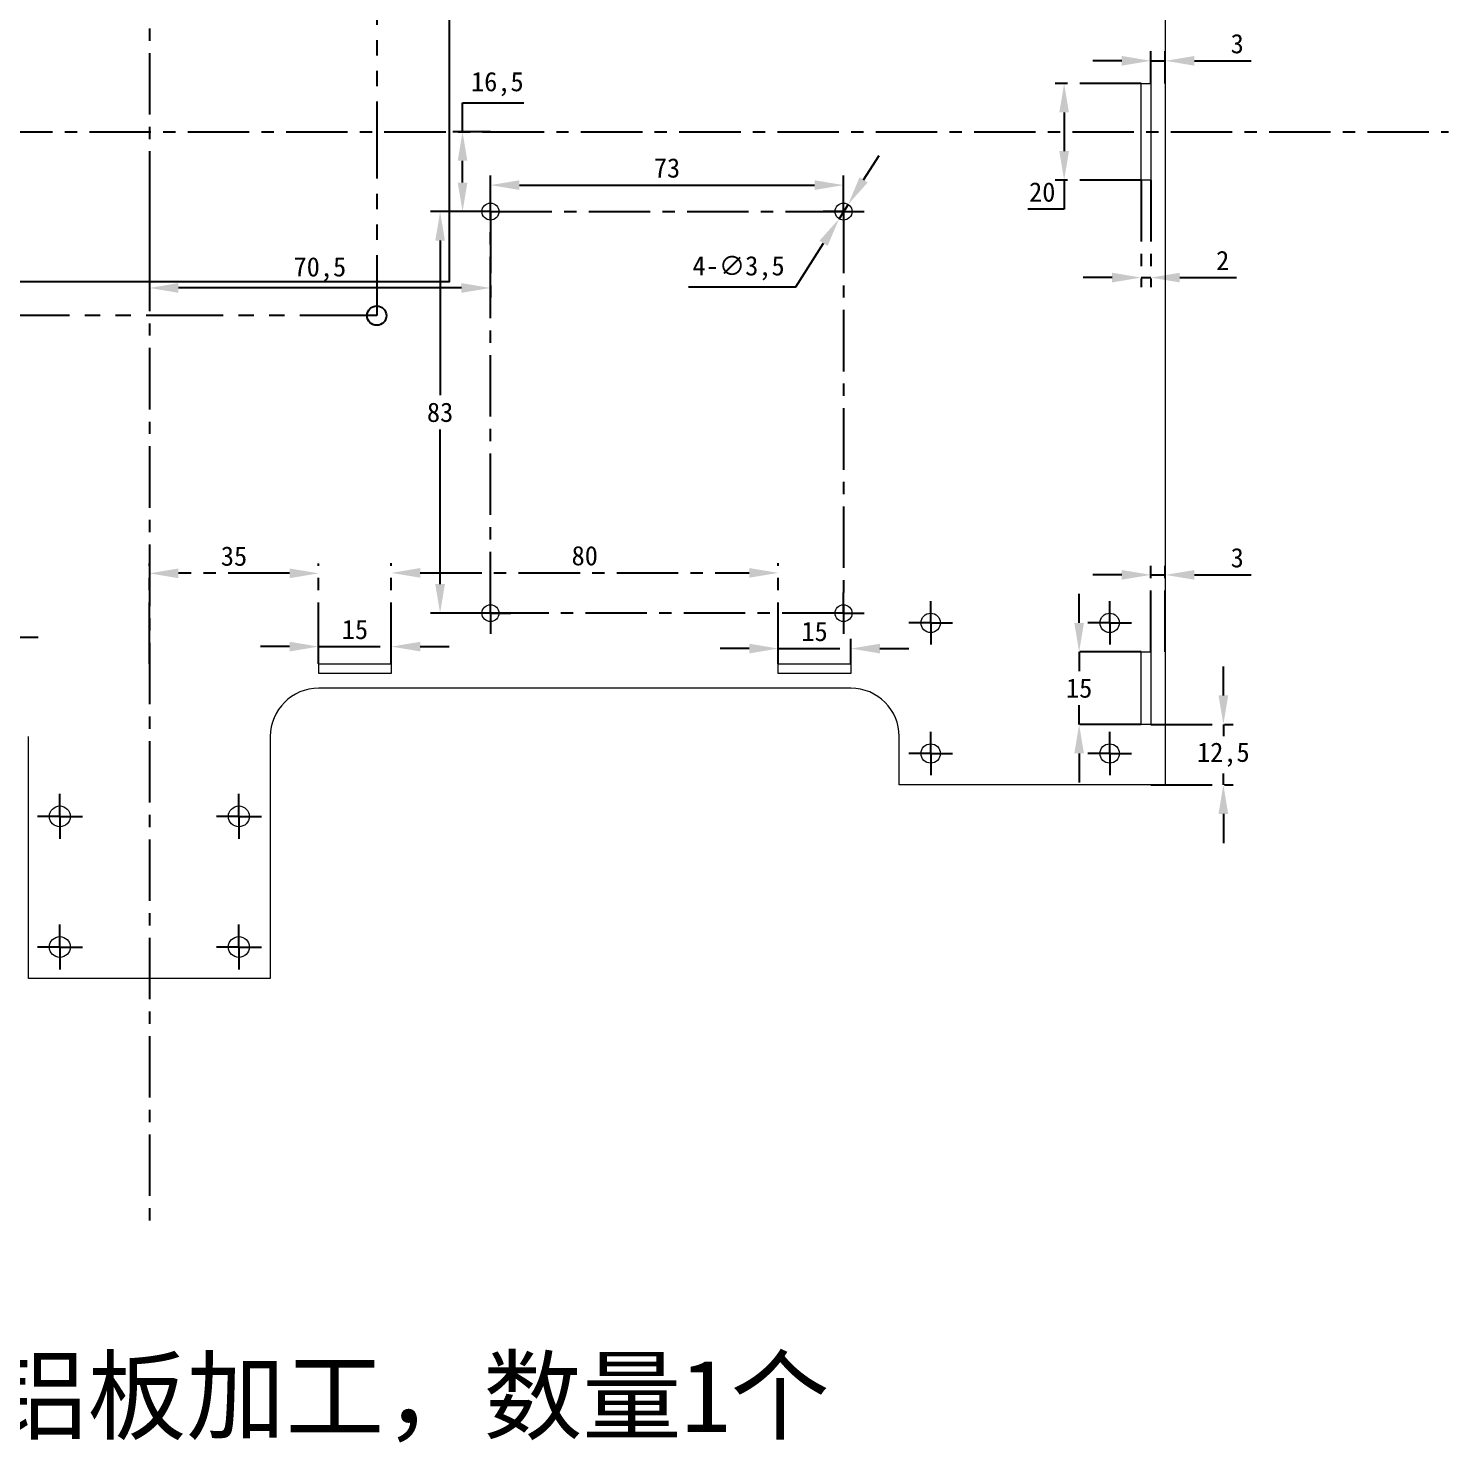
# Model space of a CAD drawing. Header units: millimetres. Extents: x -1259 to 2179, y 223 to 757.
# Drawn here: x 350 to 643.5, y 225.2 to 517.5 of the extents above; entities that cross this region are included whole.
import ezdxf

# ---------------------------------------------------------------- set-up
doc = ezdxf.new("R2010")
doc.units = ezdxf.units.MM
doc.header["$PDSIZE"] = -1
doc.linetypes.add('CENTERX2', pattern=[20.32, 12.7, -2.54, 2.54, -2.54])
doc.linetypes.add('PHANTOM2', pattern=[31.75, 15.875, -3.175, 3.175, -3.175, 3.175, -3.175])
doc.layers.add('10', color=7, linetype='Continuous')
doc.dimstyles.new('ISO-25', dxfattribs={"dimtxt": 2.5, "dimasz": 2.5, "dimexe": 1.25, "dimexo": 0.625, "dimtad": 1, "dimtxsty": 'Standard', "dimcen": 2.5, "dimadec": 0, "dimazin": 0, "dimtfac": 1, "dimtmove": 0, "dimatfit": 3, "dimfxl": 1, "dimarcsym": 0})

# ---------------------------------------------------------------- blocks, each defined once
blk = doc.blocks.new('SW_CENTERMARKSYMBOL_0')
at = {"layer": '10', "color": 0}
for p, q in [((0, 2.5), (0, 4.5)), ((-2.5, 0), (-4.5, 0)), ((0, 0), (-2.5, 0)), ((0, 0), (0, 2.5)), ((0, 0), (0, -2.5)), ((0, 0), (2.5, 0)), ((2.5, 0), (4.5, 0)), ((0, -2.5), (0, -4.5))]:
    blk.add_line(p, q, dxfattribs=at)
blk = doc.blocks.new('SW_CENTERMARKSYMBOL_1')
at = {"layer": '10', "color": 0}
for p, q in [((0, 2.5), (0, 4.5)), ((-2.5, 0), (-4.5, 0)), ((0, 0), (-2.5, 0)), ((0, 0), (0, 2.5)), ((0, 0), (0, -2.5)), ((0, 0), (2.5, 0)), ((2.5, 0), (4.5, 0)), ((0, -2.5), (0, -4.5))]:
    blk.add_line(p, q, dxfattribs=at)
blk = doc.blocks.new('SW_CENTERMARKSYMBOL_2')
at = {"layer": '10', "color": 0}
for p, q in [((0, 2.5), (0, 4.5)), ((-2.5, 0), (-4.5, 0)), ((0, 0), (-2.5, 0)), ((0, 0), (0, 2.5)), ((0, 0), (0, -2.5)), ((0, 0), (2.5, 0)), ((2.5, 0), (4.5, 0)), ((0, -2.5), (0, -4.5))]:
    blk.add_line(p, q, dxfattribs=at)
blk = doc.blocks.new('SW_CENTERMARKSYMBOL_3')
at = {"layer": '10', "color": 0}
for p, q in [((0, 2.5), (0, 4.5)), ((-2.5, 0), (-4.5, 0)), ((0, 0), (-2.5, 0)), ((0, 0), (0, 2.5)), ((0, 0), (0, -2.5)), ((0, 0), (2.5, 0)), ((2.5, 0), (4.5, 0)), ((0, -2.5), (0, -4.5))]:
    blk.add_line(p, q, dxfattribs=at)
blk = doc.blocks.new('SW_CENTERMARKSYMBOL_16')
at = {"layer": '10', "color": 0}
for p, q in [((0, 2.5), (0, 4.65)), ((-2.5, 0), (-4.65, 0)), ((0, 0), (-2.5, 0)), ((0, 0), (0, 2.5)), ((0, 0), (0, -2.5)), ((0, 0), (2.5, 0)), ((2.5, 0), (4.65, 0)), ((0, -2.5), (0, -4.65))]:
    blk.add_line(p, q, dxfattribs=at)
blk = doc.blocks.new('SW_CENTERMARKSYMBOL_17')
at = {"layer": '10', "color": 0}
for p, q in [((0, 2.5), (0, 4.65)), ((-2.5, 0), (-4.65, 0)), ((0, 0), (-2.5, 0)), ((0, 0), (0, 2.5)), ((0, 0), (0, -2.5)), ((0, 0), (2.5, 0)), ((2.5, 0), (4.65, 0)), ((0, -2.5), (0, -4.65))]:
    blk.add_line(p, q, dxfattribs=at)
blk = doc.blocks.new('SW_CENTERMARKSYMBOL_18')
at = {"layer": '10', "color": 0}
for p, q in [((0, 2.5), (0, 4.65)), ((-2.5, 0), (-4.65, 0)), ((0, 0), (-2.5, 0)), ((0, 0), (0, 2.5)), ((0, 0), (0, -2.5)), ((0, 0), (2.5, 0)), ((2.5, 0), (4.65, 0)), ((0, -2.5), (0, -4.65))]:
    blk.add_line(p, q, dxfattribs=at)
blk = doc.blocks.new('SW_CENTERMARKSYMBOL_19')
at = {"layer": '10', "color": 0}
for p, q in [((0, 2.5), (0, 4.65)), ((-2.5, 0), (-4.65, 0)), ((0, 0), (-2.5, 0)), ((0, 0), (0, 2.5)), ((0, 0), (0, -2.5)), ((0, 0), (2.5, 0)), ((2.5, 0), (4.65, 0)), ((0, -2.5), (0, -4.65))]:
    blk.add_line(p, q, dxfattribs=at)
blk = doc.blocks.new('SW_CENTERMARKSYMBOL_40')
at = {"layer": '10', "color": 0}
for p, q in [((0, 2.5), (0, 4.25)), ((-2.5, 0), (-4.25, 0)), ((0, 0), (-2.5, 0)), ((0, 0), (0, 2.5)), ((0, 0), (0, -2.5)), ((0, 0), (2.5, 0)), ((2.5, 0), (4.25, 0)), ((0, -2.5), (0, -4.25))]:
    blk.add_line(p, q, dxfattribs=at)
blk = doc.blocks.new('SW_CENTERMARKSYMBOL_41')
at = {"layer": '10', "color": 0}
for p, q in [((0, 2.5), (0, 4.25)), ((-2.5, 0), (-4.25, 0)), ((0, 0), (-2.5, 0)), ((0, 0), (0, 2.5)), ((0, 0), (0, -2.5)), ((0, 0), (2.5, 0)), ((2.5, 0), (4.25, 0)), ((0, -2.5), (0, -4.25))]:
    blk.add_line(p, q, dxfattribs=at)
blk = doc.blocks.new('SW_CENTERMARKSYMBOL_42')
at = {"layer": '10', "color": 0}
for p, q in [((0, 2.5), (0, 4.25)), ((-2.5, 0), (-4.25, 0)), ((0, 0), (-2.5, 0)), ((0, 0), (0, 2.5)), ((0, 0), (0, -2.5)), ((0, 0), (2.5, 0)), ((2.5, 0), (4.25, 0)), ((0, -2.5), (0, -4.25))]:
    blk.add_line(p, q, dxfattribs=at)
blk = doc.blocks.new('SW_CENTERMARKSYMBOL_43')
at = {"layer": '10', "color": 0}
for p, q in [((0, 2.5), (0, 4.25)), ((-2.5, 0), (-4.25, 0)), ((0, 0), (-2.5, 0)), ((0, 0), (0, 2.5)), ((0, 0), (0, -2.5)), ((0, 0), (2.5, 0)), ((2.5, 0), (4.25, 0)), ((0, -2.5), (0, -4.25))]:
    blk.add_line(p, q, dxfattribs=at)
blk = doc.blocks.new('SW_CENTERMARKSYMBOL_44')
at = {"layer": '10', "color": 0}
for p, q in [((0, 2.5), (0, 4.5)), ((-2.5, 0), (-4.5, 0)), ((0, 0), (-2.5, 0)), ((0, 0), (0, 2.5)), ((0, 0), (0, -2.5)), ((0, 0), (2.5, 0)), ((2.5, 0), (4.5, 0)), ((0, -2.5), (0, -4.5))]:
    blk.add_line(p, q, dxfattribs=at)
blk = doc.blocks.new('SW_CENTERMARKSYMBOL_45')
at = {"layer": '10', "color": 0}
for p, q in [((0, 2.5), (0, 4.5)), ((-2.5, 0), (-4.5, 0)), ((0, 0), (-2.5, 0)), ((0, 0), (0, 2.5)), ((0, 0), (0, -2.5)), ((0, 0), (2.5, 0)), ((2.5, 0), (4.5, 0)), ((0, -2.5), (0, -4.5))]:
    blk.add_line(p, q, dxfattribs=at)
blk = doc.blocks.new('SW_CENTERMARKSYMBOL_46')
at = {"layer": '10', "color": 0}
for p, q in [((0, 2.5), (0, 4.5)), ((-2.5, 0), (-4.5, 0)), ((0, 0), (-2.5, 0)), ((0, 0), (0, 2.5)), ((0, 0), (0, -2.5)), ((0, 0), (2.5, 0)), ((2.5, 0), (4.5, 0)), ((0, -2.5), (0, -4.5))]:
    blk.add_line(p, q, dxfattribs=at)
blk = doc.blocks.new('SW_CENTERMARKSYMBOL_47')
at = {"layer": '10', "color": 0}
for p, q in [((0, 2.5), (0, 4.5)), ((-2.5, 0), (-4.5, 0)), ((0, 0), (-2.5, 0)), ((0, 0), (0, 2.5)), ((0, 0), (0, -2.5)), ((0, 0), (2.5, 0)), ((2.5, 0), (4.5, 0)), ((0, -2.5), (0, -4.5))]:
    blk.add_line(p, q, dxfattribs=at)
blk = doc.blocks.new('SW_CENTERMARKSYMBOL_60')
at = {"layer": '10', "color": 0}
for p, q in [((0, 2.5), (0, 4.65)), ((-2.5, 0), (-4.65, 0)), ((0, 0), (-2.5, 0)), ((0, 0), (0, 2.5)), ((0, 0), (0, -2.5)), ((0, 0), (2.5, 0)), ((2.5, 0), (4.65, 0)), ((0, -2.5), (0, -4.65))]:
    blk.add_line(p, q, dxfattribs=at)
blk = doc.blocks.new('SW_CENTERMARKSYMBOL_61')
at = {"layer": '10', "color": 0}
for p, q in [((0, 2.5), (0, 4.65)), ((-2.5, 0), (-4.65, 0)), ((0, 0), (-2.5, 0)), ((0, 0), (0, 2.5)), ((0, 0), (0, -2.5)), ((0, 0), (2.5, 0)), ((2.5, 0), (4.65, 0)), ((0, -2.5), (0, -4.65))]:
    blk.add_line(p, q, dxfattribs=at)
blk = doc.blocks.new('SW_CENTERMARKSYMBOL_62')
at = {"layer": '10', "color": 0}
for p, q in [((0, 2.5), (0, 4.65)), ((-2.5, 0), (-4.65, 0)), ((0, 0), (-2.5, 0)), ((0, 0), (0, 2.5)), ((0, 0), (0, -2.5)), ((0, 0), (2.5, 0)), ((2.5, 0), (4.65, 0)), ((0, -2.5), (0, -4.65))]:
    blk.add_line(p, q, dxfattribs=at)
blk = doc.blocks.new('SW_CENTERMARKSYMBOL_63')
at = {"layer": '10', "color": 0}
for p, q in [((0, 2.5), (0, 4.65)), ((-2.5, 0), (-4.65, 0)), ((0, 0), (-2.5, 0)), ((0, 0), (0, 2.5)), ((0, 0), (0, -2.5)), ((0, 0), (2.5, 0)), ((2.5, 0), (4.65, 0)), ((0, -2.5), (0, -4.65))]:
    blk.add_line(p, q, dxfattribs=at)
blk = doc.blocks.new('SW_CENTERMARKSYMBOL_84')
at = {"layer": '10', "color": 0}
for p, q in [((0, 2.5), (0, 4.25)), ((-2.5, 0), (-4.25, 0)), ((0, 0), (-2.5, 0)), ((0, 0), (0, 2.5)), ((0, 0), (0, -2.5)), ((0, 0), (2.5, 0)), ((2.5, 0), (4.25, 0)), ((0, -2.5), (0, -4.25))]:
    blk.add_line(p, q, dxfattribs=at)
blk = doc.blocks.new('SW_CENTERMARKSYMBOL_85')
at = {"layer": '10', "color": 0}
for p, q in [((0, 2.5), (0, 4.25)), ((-2.5, 0), (-4.25, 0)), ((0, 0), (-2.5, 0)), ((0, 0), (0, 2.5)), ((0, 0), (0, -2.5)), ((0, 0), (2.5, 0)), ((2.5, 0), (4.25, 0)), ((0, -2.5), (0, -4.25))]:
    blk.add_line(p, q, dxfattribs=at)
blk = doc.blocks.new('SW_CENTERMARKSYMBOL_86')
at = {"layer": '10', "color": 0}
for p, q in [((0, 2.5), (0, 4.25)), ((-2.5, 0), (-4.25, 0)), ((0, 0), (-2.5, 0)), ((0, 0), (0, 2.5)), ((0, 0), (0, -2.5)), ((0, 0), (2.5, 0)), ((2.5, 0), (4.25, 0)), ((0, -2.5), (0, -4.25))]:
    blk.add_line(p, q, dxfattribs=at)
blk = doc.blocks.new('SW_CENTERMARKSYMBOL_87')
at = {"layer": '10', "color": 0}
for p, q in [((0, 2.5), (0, 4.25)), ((-2.5, 0), (-4.25, 0)), ((0, 0), (-2.5, 0)), ((0, 0), (0, 2.5)), ((0, 0), (0, -2.5)), ((0, 0), (2.5, 0)), ((2.5, 0), (4.25, 0)), ((0, -2.5), (0, -4.25))]:
    blk.add_line(p, q, dxfattribs=at)
blk = doc.blocks.new('*D110')
at = {"color": 3, "linetype": 'CENTERX2', "lineweight": -2, "transparency": 16777216}
for p, q in [((579.96, 506.12), (562.05, 506.12)), ((564.05, 500.12), (564.05, 492.12)), ((579.96, 486.12), (562.05, 486.12)), ((564.05, 486.12), (564.05, 480.12)), ((564.05, 480.12), (556.52, 480.12))]:
    blk.add_line(p, q, dxfattribs=at)
at = {"color": 3, "linetype": 'CENTERX2', "transparency": 16777216}
for points in [[(563.05, 500.12), (565.05, 500.12), (564.05, 506.12)], [(563.05, 492.12), (565.05, 492.12), (564.05, 486.12)]]:
    blk.add_solid(points, dxfattribs=at)
at = {"layer": 'Defpoints', "color": 0, "linetype": 'CENTERX2', "transparency": 16777216}
for p in [(579.96, 506.12), (564.05, 486.12), (579.96, 486.12)]:
    blk.add_point(p, dxfattribs=at)
at = {"color": 3, "linetype": 'CENTERX2', "transparency": 16777216, "insert": (559.52, 483.65), "char_height": 4, "attachment_point": 5}
blk.add_mtext('20', dxfattribs=at)
blk = doc.blocks.new('*D111')
at = {"color": 3, "linetype": 'CENTERX2', "lineweight": -2, "transparency": 16777216}
for p, q in [((567.15, 394.62), (567.15, 400.62)), ((579.96, 388.62), (565.15, 388.62)), ((567.15, 388.62), (567.15, 384.65)), ((567.15, 373.62), (567.15, 377.6)), ((579.96, 373.62), (565.15, 373.62)), ((567.15, 367.62), (567.15, 361.62))]:
    blk.add_line(p, q, dxfattribs=at)
at = {"color": 3, "linetype": 'CENTERX2', "transparency": 16777216}
for points in [[(566.15, 394.62), (568.15, 394.62), (567.15, 388.62)], [(566.15, 367.62), (568.15, 367.62), (567.15, 373.62)]]:
    blk.add_solid(points, dxfattribs=at)
at = {"layer": 'Defpoints', "color": 0, "linetype": 'CENTERX2', "transparency": 16777216}
for p in [(579.96, 388.62), (567.15, 373.62), (579.96, 373.62)]:
    blk.add_point(p, dxfattribs=at)
at = {"color": 3, "linetype": 'CENTERX2', "transparency": 16777216, "insert": (567.15, 381.12), "char_height": 4, "attachment_point": 5}
blk.add_mtext('15', dxfattribs=at)
blk = doc.blocks.new('*D112')
at = {"color": 3, "linetype": 'CENTERX2', "lineweight": -2, "transparency": 16777216}
for p, q in [((575.96, 510.79), (569.96, 510.79)), ((581.96, 506.12), (581.96, 512.79)), ((581.96, 510.79), (584.96, 510.79)), ((584.96, 506.12), (584.96, 512.79)), ((590.96, 510.79), (602.68, 510.79))]:
    blk.add_line(p, q, dxfattribs=at)
at = {"color": 3, "linetype": 'CENTERX2', "transparency": 16777216}
for points in [[(575.96, 511.79), (575.96, 509.79), (581.96, 510.79)], [(590.96, 511.79), (590.96, 509.79), (584.96, 510.79)]]:
    blk.add_solid(points, dxfattribs=at)
at = {"layer": 'Defpoints', "color": 0, "linetype": 'CENTERX2', "transparency": 16777216}
for p in [(584.96, 510.79), (581.96, 506.12), (584.96, 506.12)]:
    blk.add_point(p, dxfattribs=at)
at = {"color": 3, "linetype": 'CENTERX2', "transparency": 16777216, "insert": (599.82, 514.31), "char_height": 4, "attachment_point": 5}
blk.add_mtext('3', dxfattribs=at)
blk = doc.blocks.new('*D113')
at = {"color": 3, "linetype": 'CENTERX2', "lineweight": -2, "transparency": 16777216}
for p, q in [((579.96, 486.12), (579.96, 463.99)), ((581.96, 486.12), (581.96, 463.99)), ((573.96, 465.99), (567.96, 465.99)), ((579.96, 465.99), (581.96, 465.99)), ((587.96, 465.99), (599.68, 465.99))]:
    blk.add_line(p, q, dxfattribs=at)
at = {"color": 3, "linetype": 'CENTERX2', "transparency": 16777216}
for points in [[(573.96, 466.99), (573.96, 464.99), (579.96, 465.99)], [(587.96, 466.99), (587.96, 464.99), (581.96, 465.99)]]:
    blk.add_solid(points, dxfattribs=at)
at = {"layer": 'Defpoints', "color": 0, "linetype": 'CENTERX2', "transparency": 16777216}
for p in [(579.96, 486.12), (581.96, 486.12), (581.96, 465.99)]:
    blk.add_point(p, dxfattribs=at)
at = {"color": 3, "linetype": 'CENTERX2', "transparency": 16777216, "insert": (596.82, 469.52), "char_height": 4, "attachment_point": 5}
blk.add_mtext('2', dxfattribs=at)
blk = doc.blocks.new('*D115')
at = {"color": 3, "linetype": 'CENTERX2', "lineweight": -2, "transparency": 16777216}
for p, q in [((596.96, 379.62), (596.96, 385.62)), ((581.96, 373.62), (598.96, 373.62)), ((596.96, 373.62), (596.96, 371.23)), ((581.96, 361.12), (598.96, 361.12)), ((596.96, 361.12), (596.96, 363.51)), ((596.96, 355.12), (596.96, 349.12))]:
    blk.add_line(p, q, dxfattribs=at)
at = {"color": 3, "linetype": 'CENTERX2', "transparency": 16777216}
for points in [[(595.96, 379.62), (597.96, 379.62), (596.96, 373.62)], [(595.96, 355.12), (597.96, 355.12), (596.96, 361.12)]]:
    blk.add_solid(points, dxfattribs=at)
at = {"layer": 'Defpoints', "color": 0, "linetype": 'CENTERX2', "transparency": 16777216}
for p in [(581.96, 373.62), (581.96, 361.12), (596.96, 361.12)]:
    blk.add_point(p, dxfattribs=at)
at = {"color": 3, "linetype": 'CENTERX2', "transparency": 16777216, "insert": (596.96, 367.37), "char_height": 4, "attachment_point": 5}
blk.add_mtext('12,5', dxfattribs=at)
blk = doc.blocks.new('*D116')
at = {"color": 3, "linetype": 'CENTERX2', "lineweight": -2, "transparency": 16777216}
for p, q in [((581.96, 388.62), (581.96, 406.54)), ((584.96, 388.62), (584.96, 406.54)), ((575.96, 404.54), (569.96, 404.54)), ((581.96, 404.54), (584.96, 404.54)), ((590.96, 404.54), (602.68, 404.54))]:
    blk.add_line(p, q, dxfattribs=at)
at = {"color": 3, "linetype": 'CENTERX2', "transparency": 16777216}
for points in [[(575.96, 405.54), (575.96, 403.54), (581.96, 404.54)], [(590.96, 405.54), (590.96, 403.54), (584.96, 404.54)]]:
    blk.add_solid(points, dxfattribs=at)
at = {"layer": 'Defpoints', "color": 0, "linetype": 'CENTERX2', "transparency": 16777216}
for p in [(584.96, 404.54), (581.96, 388.62), (584.96, 388.62)]:
    blk.add_point(p, dxfattribs=at)
at = {"color": 3, "linetype": 'CENTERX2', "transparency": 16777216, "insert": (599.82, 408.06), "char_height": 4, "attachment_point": 5}
blk.add_mtext('3', dxfattribs=at)
blk = doc.blocks.new('*D118')
at = {"color": 3, "linetype": 'CENTERX2', "lineweight": -2, "transparency": 16777216}
for p, q in [((324.96, 386.12), (324.96, 393.68)), ((339.96, 386.12), (339.96, 393.68)), ((318.96, 391.68), (312.96, 391.68)), ((324.96, 391.68), (339.96, 391.68)), ((345.96, 391.68), (351.96, 391.68))]:
    blk.add_line(p, q, dxfattribs=at)
at = {"color": 3, "linetype": 'CENTERX2', "transparency": 16777216}
for points in [[(318.96, 392.68), (318.96, 390.68), (324.96, 391.68)], [(345.96, 392.68), (345.96, 390.68), (339.96, 391.68)]]:
    blk.add_solid(points, dxfattribs=at)
at = {"layer": 'Defpoints', "color": 0, "linetype": 'CENTERX2', "transparency": 16777216}
for p in [(339.96, 391.68), (324.96, 386.12), (339.96, 386.12)]:
    blk.add_point(p, dxfattribs=at)
at = {"color": 3, "linetype": 'CENTERX2', "transparency": 16777216, "insert": (332.46, 395.2), "char_height": 4, "attachment_point": 5}
blk.add_mtext('15', dxfattribs=at)
blk = doc.blocks.new('*D119')
at = {"color": 3, "linetype": 'CENTERX2', "lineweight": -2, "transparency": 16777216}
for p, q in [((409.96, 386.12), (409.96, 391.71)), ((424.96, 386.12), (424.96, 391.71)), ((403.96, 389.71), (397.96, 389.71)), ((409.96, 389.71), (424.96, 389.71)), ((430.96, 389.71), (436.96, 389.71))]:
    blk.add_line(p, q, dxfattribs=at)
at = {"color": 3, "linetype": 'CENTERX2', "transparency": 16777216}
for points in [[(403.96, 390.71), (403.96, 388.71), (409.96, 389.71)], [(430.96, 390.71), (430.96, 388.71), (424.96, 389.71)]]:
    blk.add_solid(points, dxfattribs=at)
at = {"layer": 'Defpoints', "color": 0, "linetype": 'CENTERX2', "transparency": 16777216}
for p in [(424.96, 389.71), (409.96, 386.12), (424.96, 386.12)]:
    blk.add_point(p, dxfattribs=at)
at = {"color": 3, "linetype": 'CENTERX2', "transparency": 16777216, "insert": (417.46, 393.23), "char_height": 4, "attachment_point": 5}
blk.add_mtext('15', dxfattribs=at)
blk = doc.blocks.new('*D120')
at = {"color": 3, "linetype": 'CENTERX2', "lineweight": -2, "transparency": 16777216}
for p, q in [((504.96, 386.12), (504.96, 391.31)), ((519.96, 386.12), (519.96, 391.31)), ((498.96, 389.31), (492.96, 389.31)), ((504.96, 389.31), (519.96, 389.31)), ((525.96, 389.31), (531.96, 389.31))]:
    blk.add_line(p, q, dxfattribs=at)
at = {"color": 3, "linetype": 'CENTERX2', "transparency": 16777216}
for points in [[(498.96, 390.31), (498.96, 388.31), (504.96, 389.31)], [(525.96, 390.31), (525.96, 388.31), (519.96, 389.31)]]:
    blk.add_solid(points, dxfattribs=at)
at = {"layer": 'Defpoints', "color": 0, "linetype": 'CENTERX2', "transparency": 16777216}
for p in [(519.96, 389.31), (504.96, 386.12), (519.96, 386.12)]:
    blk.add_point(p, dxfattribs=at)
at = {"color": 3, "linetype": 'CENTERX2', "transparency": 16777216, "insert": (512.46, 392.83), "char_height": 4, "attachment_point": 5}
blk.add_mtext('15', dxfattribs=at)
blk = doc.blocks.new('*D123')
at = {"color": 3, "linetype": 'CENTERX2', "lineweight": -2, "transparency": 16777216}
for p, q in [((374.96, 386.12), (374.96, 406.86)), ((409.96, 386.12), (409.96, 406.86)), ((403.96, 404.86), (380.96, 404.86))]:
    blk.add_line(p, q, dxfattribs=at)
at = {"color": 3, "linetype": 'CENTERX2', "transparency": 16777216}
for points in [[(380.96, 405.86), (380.96, 403.86), (374.96, 404.86)], [(403.96, 405.86), (403.96, 403.86), (409.96, 404.86)]]:
    blk.add_solid(points, dxfattribs=at)
at = {"layer": 'Defpoints', "color": 0, "linetype": 'CENTERX2', "transparency": 16777216}
for p in [(374.96, 404.86), (374.96, 386.12), (409.96, 386.12)]:
    blk.add_point(p, dxfattribs=at)
at = {"color": 3, "linetype": 'CENTERX2', "transparency": 16777216, "insert": (392.46, 408.39), "char_height": 4, "attachment_point": 5}
blk.add_mtext('35', dxfattribs=at)
blk = doc.blocks.new('*D124')
at = {"color": 3, "linetype": 'CENTERX2', "lineweight": -2, "transparency": 16777216}
for p, q in [((424.96, 386.12), (424.96, 406.95)), ((504.96, 386.12), (504.96, 406.95)), ((430.96, 404.95), (498.96, 404.95))]:
    blk.add_line(p, q, dxfattribs=at)
at = {"color": 3, "linetype": 'CENTERX2', "transparency": 16777216}
for points in [[(430.96, 405.95), (430.96, 403.95), (424.96, 404.95)], [(498.96, 405.95), (498.96, 403.95), (504.96, 404.95)]]:
    blk.add_solid(points, dxfattribs=at)
at = {"layer": 'Defpoints', "color": 0, "linetype": 'CENTERX2', "transparency": 16777216}
for p in [(504.96, 404.95), (424.96, 386.12), (504.96, 386.12)]:
    blk.add_point(p, dxfattribs=at)
at = {"color": 3, "linetype": 'CENTERX2', "transparency": 16777216, "insert": (464.96, 408.48), "char_height": 4, "attachment_point": 5}
blk.add_mtext('80', dxfattribs=at)
blk = doc.blocks.new('*D125')
at = {"color": 3, "linetype": 'CENTERX2', "lineweight": -2, "transparency": 16777216}
for p, q in [((445.46, 479.62), (445.46, 487.1)), ((518.46, 479.62), (518.46, 487.1))]:
    blk.add_line(p, q, dxfattribs=at)
at = {"color": 3, "lineweight": -2, "transparency": 16777216}
blk.add_line((451.46, 485.1), (512.46, 485.1), dxfattribs=at)
at = {"color": 3, "linetype": 'CENTERX2', "transparency": 16777216}
for points in [[(451.46, 486.1), (451.46, 484.1), (445.46, 485.1)], [(512.46, 486.1), (512.46, 484.1), (518.46, 485.1)]]:
    blk.add_solid(points, dxfattribs=at)
at = {"layer": 'Defpoints', "color": 0, "linetype": 'CENTERX2', "transparency": 16777216}
for p in [(518.46, 485.1), (445.46, 479.62), (518.46, 479.62)]:
    blk.add_point(p, dxfattribs=at)
at = {"color": 3, "linetype": 'CENTERX2', "transparency": 16777216, "insert": (481.96, 488.62), "char_height": 4, "attachment_point": 5}
blk.add_mtext('73', dxfattribs=at)
blk = doc.blocks.new('*D126')
at = {"color": 3, "linetype": 'CENTERX2', "lineweight": -2, "transparency": 16777216}
for p, q in [((445.46, 479.62), (433.06, 479.62)), ((445.46, 396.62), (433.06, 396.62))]:
    blk.add_line(p, q, dxfattribs=at)
at = {"color": 3, "lineweight": -2, "transparency": 16777216}
for p, q in [((435.06, 473.62), (435.06, 441.65)), ((435.06, 402.62), (435.06, 434.6))]:
    blk.add_line(p, q, dxfattribs=at)
at = {"color": 3, "linetype": 'CENTERX2', "transparency": 16777216}
for points in [[(434.06, 473.62), (436.06, 473.62), (435.06, 479.62)], [(434.06, 402.62), (436.06, 402.62), (435.06, 396.62)]]:
    blk.add_solid(points, dxfattribs=at)
at = {"layer": 'Defpoints', "color": 0, "linetype": 'CENTERX2', "transparency": 16777216}
for p in [(445.46, 479.62), (435.06, 396.62), (445.46, 396.62)]:
    blk.add_point(p, dxfattribs=at)
at = {"color": 3, "linetype": 'CENTERX2', "transparency": 16777216, "insert": (435.06, 438.12), "char_height": 4, "attachment_point": 5}
blk.add_mtext('83', dxfattribs=at)
blk = doc.blocks.new('*D127')
at = {"color": 3, "linetype": 'CENTERX2', "lineweight": -2, "transparency": 16777216}
for p, q in [((439.7, 496.12), (439.7, 502.12)), ((439.7, 502.12), (452.56, 502.12)), ((445.46, 496.12), (437.7, 496.12)), ((439.7, 485.62), (439.7, 490.12)), ((445.46, 479.62), (437.7, 479.62))]:
    blk.add_line(p, q, dxfattribs=at)
at = {"color": 3, "linetype": 'CENTERX2', "transparency": 16777216}
for points in [[(438.7, 490.12), (440.7, 490.12), (439.7, 496.12)], [(438.7, 485.62), (440.7, 485.62), (439.7, 479.62)]]:
    blk.add_solid(points, dxfattribs=at)
at = {"layer": 'Defpoints', "color": 0, "linetype": 'CENTERX2', "transparency": 16777216}
for p in [(439.7, 496.12), (445.46, 496.12), (445.46, 479.62)]:
    blk.add_point(p, dxfattribs=at)
at = {"color": 3, "linetype": 'CENTERX2', "transparency": 16777216, "insert": (446.89, 505.98), "char_height": 4, "attachment_point": 5}
blk.add_mtext('16,5', dxfattribs=at)
blk = doc.blocks.new('*D128')
at = {"color": 3, "linetype": 'CENTERX2', "lineweight": -2, "transparency": 16777216}
for p, q in [((374.96, 479.62), (374.96, 461.84)), ((445.46, 479.62), (445.46, 461.84))]:
    blk.add_line(p, q, dxfattribs=at)
at = {"color": 3, "lineweight": -2, "transparency": 16777216}
blk.add_line((439.46, 463.84), (380.96, 463.84), dxfattribs=at)
at = {"color": 3, "linetype": 'CENTERX2', "transparency": 16777216}
for points in [[(380.96, 464.84), (380.96, 462.84), (374.96, 463.84)], [(439.46, 464.84), (439.46, 462.84), (445.46, 463.84)]]:
    blk.add_solid(points, dxfattribs=at)
at = {"layer": 'Defpoints', "color": 0, "linetype": 'CENTERX2', "transparency": 16777216}
for p in [(374.96, 479.62), (445.46, 479.62), (374.96, 463.84)]:
    blk.add_point(p, dxfattribs=at)
at = {"color": 3, "linetype": 'CENTERX2', "transparency": 16777216, "insert": (410.21, 467.7), "char_height": 4, "attachment_point": 5}
blk.add_mtext('70,5', dxfattribs=at)
blk = doc.blocks.new('*D129')
at = {"color": 3, "lineweight": -2, "transparency": 16777216}
for p, q in [((522.61, 486.17), (525.81, 491.24)), ((519.4, 481.1), (517.53, 478.14)), ((508.62, 464.06), (514.32, 473.07)), ((486.43, 464.06), (508.62, 464.06))]:
    blk.add_line(p, q, dxfattribs=at)
at = {"color": 3, "linetype": 'CENTERX2', "transparency": 16777216}
for points in [[(521.76, 486.71), (523.45, 485.64), (519.4, 481.1)], [(513.47, 473.61), (515.16, 472.54), (517.53, 478.14)]]:
    blk.add_solid(points, dxfattribs=at)
at = {"layer": 'Defpoints', "color": 0, "linetype": 'CENTERX2', "transparency": 16777216}
for p in [(519.4, 481.1), (517.53, 478.14)]:
    blk.add_point(p, dxfattribs=at)
at = {"color": 3, "linetype": 'CENTERX2', "transparency": 16777216, "insert": (496.76, 467.92), "char_height": 4, "attachment_point": 5}
blk.add_mtext('4-∅3,5', dxfattribs=at)

msp = doc.modelspace()

# ---------------------------------------------------------------- linework, layer by layer
at = {"color": 1, "linetype": 'CENTERX2'}
for p, q in [((374.963, 715.603), (374.963, 269.661)), ((118.729, 496.121), (643.516, 496.121)), ((445.463, 479.621), (518.463, 479.621)), ((445.463, 396.621), (445.463, 479.621)), ((518.463, 479.621), (518.463, 396.621)), ((518.463, 396.621), (445.463, 396.621))]:
    msp.add_line(p, q, dxfattribs=at)
at = {"color": 7, "linetype": 'Continuous', "lineweight": 15}
for p, q in [((584.963, 631.121), (584.963, 361.121)), ((579.963, 506.121), (581.963, 506.121)), ((579.963, 486.121), (579.963, 506.121)), ((581.963, 506.121), (581.963, 486.121)), ((581.963, 486.121), (579.963, 486.121)), ((579.963, 388.621), (581.963, 388.621)), ((579.963, 373.621), (579.963, 388.621)), ((581.963, 388.621), (581.963, 373.621)), ((409.963, 386.121), (424.963, 386.121)), ((409.963, 384.121), (409.963, 386.121)), ((424.963, 386.121), (424.963, 384.121)), ((504.963, 386.121), (519.963, 386.121)), ((504.963, 384.121), (504.963, 386.121)), ((519.963, 386.121), (519.963, 384.121)), ((424.963, 384.121), (409.963, 384.121)), ((519.963, 384.121), (504.963, 384.121)), ((519.963, 381.121), (409.963, 381.121)), ((581.963, 373.621), (579.963, 373.621)), ((349.963, 321.121), (349.963, 371.121)), ((399.963, 371.121), (399.963, 321.121)), ((529.963, 361.121), (529.963, 371.121)), ((584.963, 361.121), (529.963, 361.121)), ((399.963, 321.121), (349.963, 321.121))]:
    msp.add_line(p, q, dxfattribs=at)
at = {"color": 1, "linetype": 'PHANTOM2'}
for p, q in [((421.963, 534.121), (421.963, 458.121)), ((421.963, 458.121), (311.963, 458.121))]:
    msp.add_line(p, q, dxfattribs=at)
msp.add_lwpolyline([(296.963, 527.121), (436.963, 527.121), (436.963, 465.121), (296.963, 465.121)], close=True)
at = {"color": 7, "linetype": 'Continuous', "lineweight": 15}
for centre, radius in [((445.463, 479.621), 1.75), ((518.463, 479.621), 1.75), ((445.463, 396.621), 1.75), ((518.463, 396.621), 1.75), ((536.463, 394.621), 2), ((573.463, 394.621), 2), ((536.463, 367.621), 2), ((573.463, 367.621), 2), ((356.463, 354.621), 2.15), ((393.463, 354.621), 2.15), ((356.463, 327.621), 2.15), ((393.463, 327.621), 2.15)]:
    msp.add_circle(centre, radius, dxfattribs=at)
msp.add_circle((421.963, 458.121), 2)
for centre, start, end in [((409.963, 371.121), 90, 180), ((519.963, 371.121), 0, 90)]:
    msp.add_arc(centre, 10, start, end, dxfattribs=at)

# ---------------------------------------------------------------- block references
at = {"layer": '10'}
for name, p in [('SW_CENTERMARKSYMBOL_43', (445.463, 479.621)), ('SW_CENTERMARKSYMBOL_87', (445.463, 479.621)), ('SW_CENTERMARKSYMBOL_42', (518.463, 479.621)), ('SW_CENTERMARKSYMBOL_86', (518.463, 479.621)), ('SW_CENTERMARKSYMBOL_40', (445.463, 396.621)), ('SW_CENTERMARKSYMBOL_84', (445.463, 396.621)), ('SW_CENTERMARKSYMBOL_41', (518.463, 396.621)), ('SW_CENTERMARKSYMBOL_85', (518.463, 396.621)), ('SW_CENTERMARKSYMBOL_2', (536.463, 394.621)), ('SW_CENTERMARKSYMBOL_46', (536.463, 394.621)), ('SW_CENTERMARKSYMBOL_1', (573.463, 394.621)), ('SW_CENTERMARKSYMBOL_45', (573.463, 394.621)), ('SW_CENTERMARKSYMBOL_3', (536.463, 367.621)), ('SW_CENTERMARKSYMBOL_47', (536.463, 367.621)), ('SW_CENTERMARKSYMBOL_0', (573.463, 367.621)), ('SW_CENTERMARKSYMBOL_44', (573.463, 367.621)), ('SW_CENTERMARKSYMBOL_18', (356.463, 354.621)), ('SW_CENTERMARKSYMBOL_62', (356.463, 354.621)), ('SW_CENTERMARKSYMBOL_19', (393.463, 354.621)), ('SW_CENTERMARKSYMBOL_63', (393.463, 354.621)), ('SW_CENTERMARKSYMBOL_17', (356.463, 327.621)), ('SW_CENTERMARKSYMBOL_61', (356.463, 327.621)), ('SW_CENTERMARKSYMBOL_16', (393.463, 327.621)), ('SW_CENTERMARKSYMBOL_60', (393.463, 327.621))]:
    msp.add_blockref(name, p, dxfattribs=at)

# ---------------------------------------------------------------- texts
at = {"color": 1, "linetype": 'CENTERX2', "insert": (167.967, 242.379), "char_height": 15, "attachment_point": 1}
msp.add_mtext_dynamic_manual_height_columns('{\\fSimSun|b0|i0|c134|p2;\\C40;\\c3266552;底板：用2mm厚6061铝板加工，数量1个}', width=490.11574, gutter_width=17.5, heights=[0], dxfattribs=at)

# ---------------------------------------------------------------- dimensions: what is measured, and where the dimension line sits
at = {"color": 1, "linetype": 'CENTERX2'}
for base, p1, p2, picture, middle in [((584.963, 510.787), (581.963, 506.121), (584.963, 506.121), '*D112', (599.82, 514.311)), ((518.463, 485.098), (445.463, 479.621), (518.463, 479.621), '*D125', (481.963, 488.622)), ((581.963, 465.995), (579.963, 486.121), (581.963, 486.121), '*D113', (596.82, 469.519)), ((374.963, 463.844), (445.463, 479.621), (374.963, 479.621), '*D128', (410.213, 467.701)), ((374.963, 404.864), (409.963, 386.121), (374.963, 386.121), '*D123', (392.463, 408.388)), ((504.963, 404.952), (424.963, 386.121), (504.963, 386.121), '*D124', (464.963, 408.476)), ((584.963, 404.539), (581.963, 388.621), (584.963, 388.621), '*D116', (599.82, 408.063)), ((339.963, 391.678), (324.963, 386.121), (339.963, 386.121), '*D118', (332.463, 395.202)), ((424.963, 389.71), (409.963, 386.121), (424.963, 386.121), '*D119', (417.463, 393.234)), ((519.963, 389.306), (504.963, 386.121), (519.963, 386.121), '*D120', (512.463, 392.83))]:
    dim = msp.add_linear_dim(base=base, p1=p1, p2=p2, dimstyle='ISO-25', override={"dimtxt": 4, "dimasz": 6, "dimexe": 2, "dimexo": 0, "dimgap": 1.524, "dimtih": 1, "dimtoh": 1, "dimclrd": 3, "dimclre": 3, "dimclrt": 3, "dimadec": 2, "dimtzin": 0}, dxfattribs=at)
    dim.commit()
    dim.dimension.update_dxf_attribs({"geometry": picture, "text_midpoint": middle})
for base, p1, p2, picture, middle in [((439.702, 496.121), (445.463, 479.621), (445.463, 496.121), '*D127', (446.892, 505.979)), ((564.047, 486.121), (579.963, 506.121), (579.963, 486.121), '*D110', (559.523, 483.645)), ((435.058, 396.621), (445.463, 479.621), (445.463, 396.621), '*D126', (435.058, 438.121)), ((567.146, 373.621), (579.963, 388.621), (579.963, 373.621), '*D111', (567.146, 381.121)), ((596.963, 361.121), (581.963, 373.621), (581.963, 361.121), '*D115', (596.963, 367.371))]:
    dim = msp.add_linear_dim(base=base, p1=p1, p2=p2, angle=90, dimstyle='ISO-25', override={"dimtxt": 4, "dimasz": 6, "dimexe": 2, "dimexo": 0, "dimgap": 1.524, "dimtih": 1, "dimtoh": 1, "dimclrd": 3, "dimclre": 3, "dimclrt": 3, "dimadec": 2, "dimtzin": 0}, dxfattribs=at)
    dim.commit()
    dim.dimension.update_dxf_attribs({"geometry": picture, "text_midpoint": middle})
dim = msp.add_diameter_dim_2p(p1=(519.399, 481.1), p2=(517.527, 478.143), text='4-<>', dimstyle='ISO-25', override={"dimtxt": 4, "dimasz": 6, "dimexe": 2, "dimexo": 0, "dimgap": 1.524, "dimtih": 1, "dimtoh": 1, "dimclrd": 3, "dimclre": 3, "dimclrt": 3, "dimadec": 2, "dimtzin": 0}, dxfattribs=at)
dim.commit()
dim.dimension.update_dxf_attribs({"geometry": '*D129', "text_midpoint": (496.759, 467.916)})

doc.saveas('drawing.dxf')
